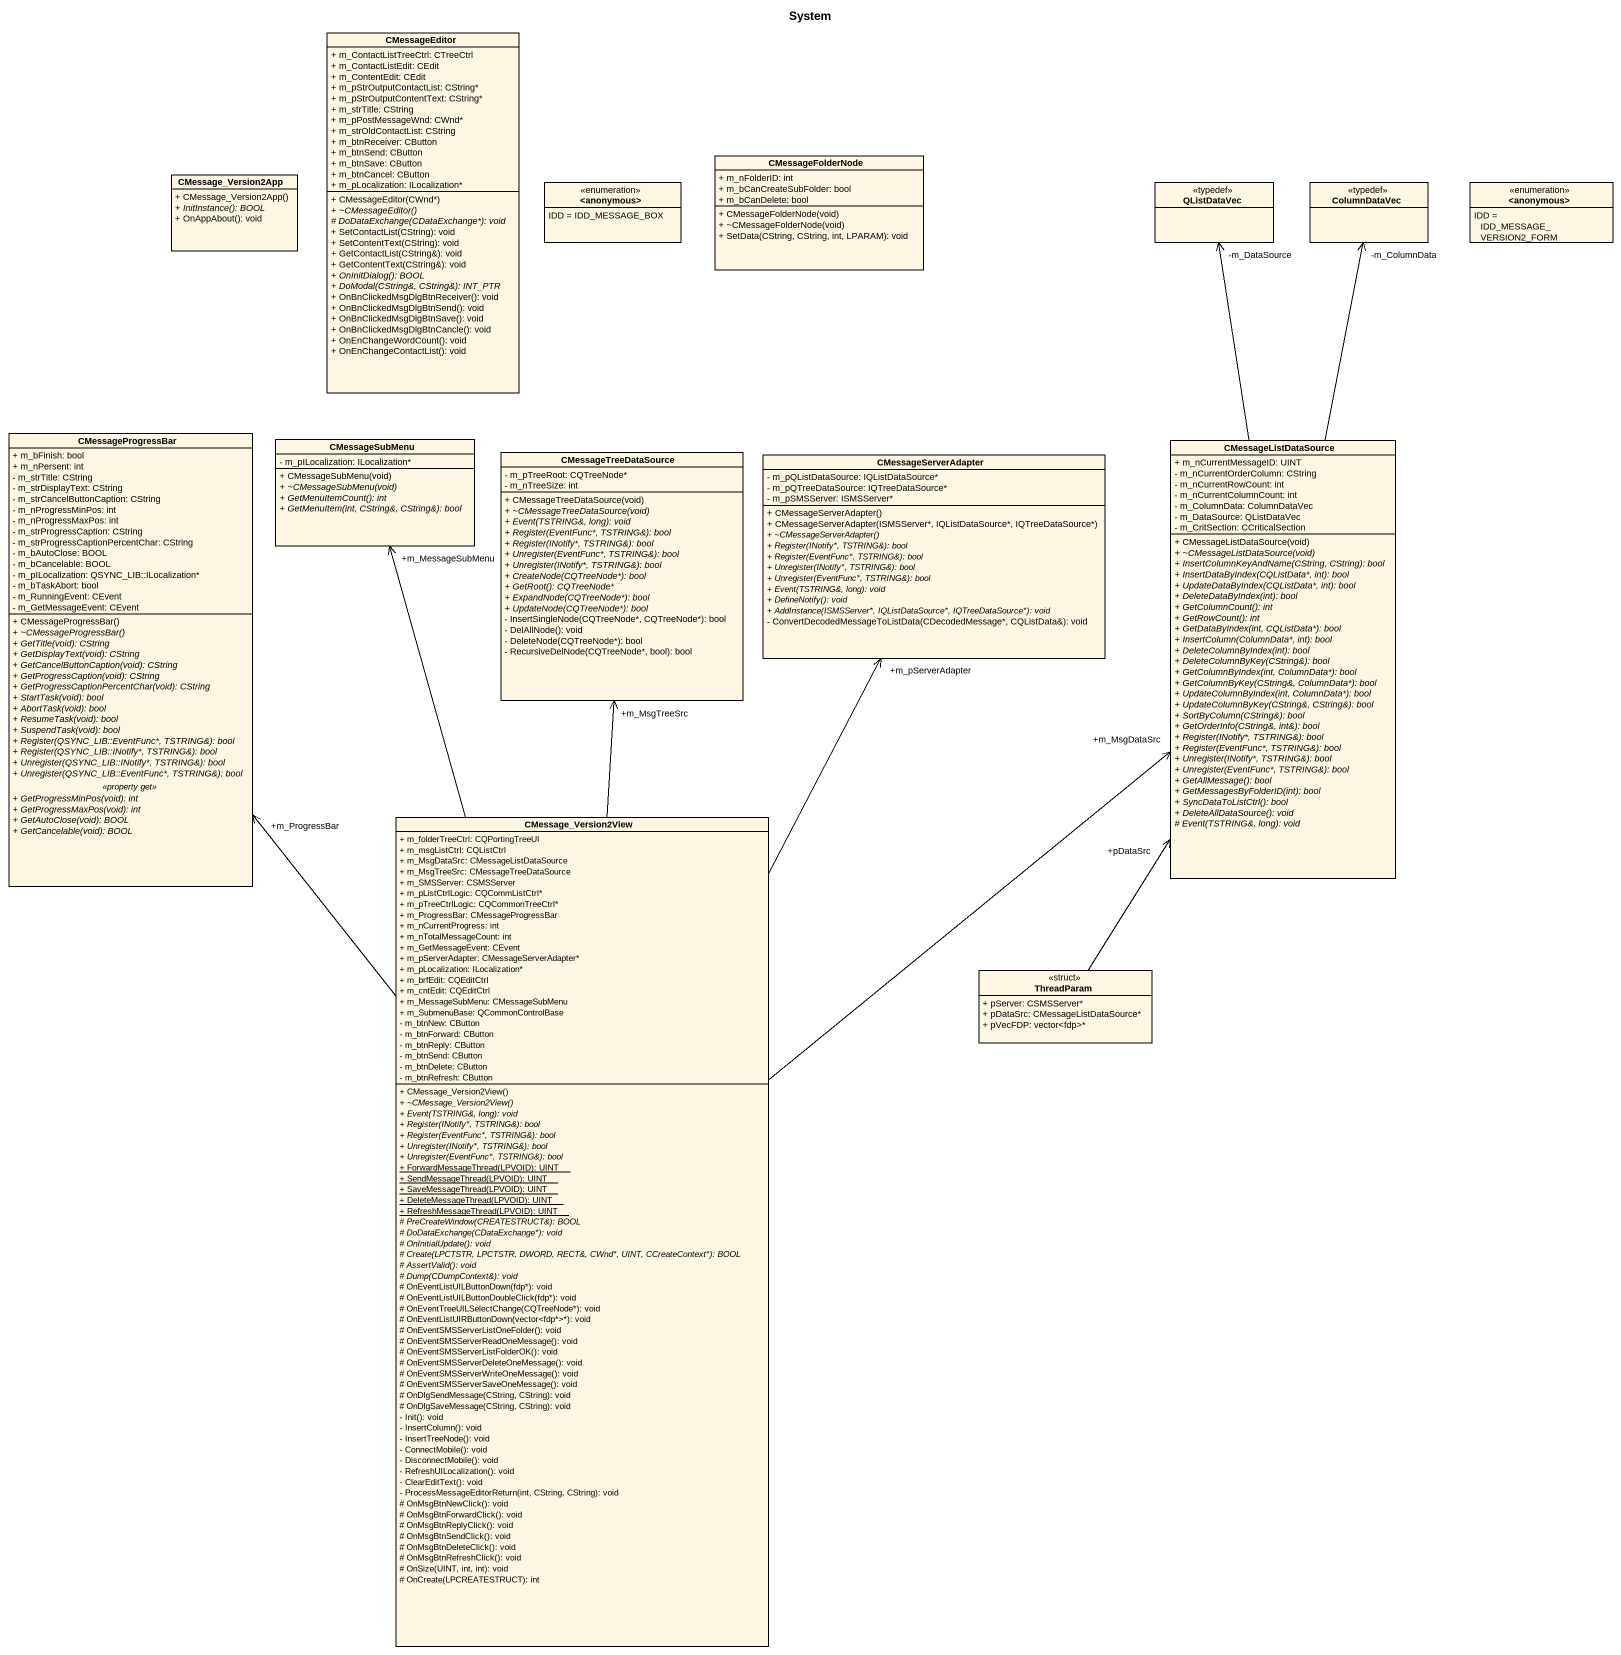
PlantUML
@startuml
title System
hide circle
hide empty members
skinparam classAttributeIconSize 0
class CMessageEditor {
  + m_ContactListTreeCtrl: CTreeCtrl
  + m_ContactListEdit: CEdit
  + m_ContentEdit: CEdit
  + m_pStrOutputContactList: CString*
  + m_pStrOutputContentText: CString*
  + m_strTitle: CString
  + m_pPostMessageWnd: CWnd*
  + m_strOldContactList: CString
  + m_btnReceiver: CButton
  + m_btnSend: CButton
  + m_btnSave: CButton
  + m_btnCancel: CButton
  + m_pLocalization: ILocalization*
  + CMessageEditor(CWnd*)
  {abstract} + ~CMessageEditor()
  {abstract} # DoDataExchange(CDataExchange*): void
  + SetContactList(CString): void
  + SetContentText(CString): void
  + GetContactList(CString&): void
  + GetContentText(CString&): void
  {abstract} + OnInitDialog(): BOOL
  {abstract} + DoModal(CString&, CString&): INT_PTR
  + OnBnClickedMsgDlgBtnReceiver(): void
  + OnBnClickedMsgDlgBtnSend(): void
  + OnBnClickedMsgDlgBtnSave(): void
  + OnBnClickedMsgDlgBtnCancle(): void
  + OnEnChangeWordCount(): void
  + OnEnChangeContactList(): void
}
class CMessage_Version2App {
  + CMessage_Version2App()
  {abstract} + InitInstance(): BOOL
  + OnAppAbout(): void
}
class CMessageFolderNode {
  + m_nFolderID: int
  + m_bCanCreateSubFolder: bool
  + m_bCanDelete: bool
  + CMessageFolderNode(void)
  + ~CMessageFolderNode(void)
  + SetData(CString, CString, int, LPARAM): void
}
enum "<anonymous>" as anonymous {
  IDD = IDD_MESSAGE_BOX
}
class QListDataVec <<typedef>>
class ColumnDataVec <<typedef>>
enum "<anonymous>" as anonymous_2 {
  IDD = IDD_MESSAGE_VERSION2_FORM
}
class CMessageProgressBar {
  + m_bFinish: bool
  + m_nPersent: int
  - m_strTitle: CString
  - m_strDisplayText: CString
  - m_strCancelButtonCaption: CString
  - m_nProgressMinPos: int
  - m_nProgressMaxPos: int
  - m_strProgressCaption: CString
  - m_strProgressCaptionPercentChar: CString
  - m_bAutoClose: BOOL
  - m_bCancelable: BOOL
  - m_pILocalization: QSYNC_LIB::ILocalization*
  - m_bTaskAbort: bool
  - m_RunningEvent: CEvent
  - m_GetMessageEvent: CEvent
  --
  + CMessageProgressBar()
  {abstract} + ~CMessageProgressBar()
  {abstract} + GetTitle(void): CString
  {abstract} + GetDisplayText(void): CString
  {abstract} + GetCancelButtonCaption(void): CString
  {abstract} + GetProgressCaption(void): CString
  {abstract} + GetProgressCaptionPercentChar(void): CString
  {abstract} + StartTask(void): bool
  {abstract} + AbortTask(void): bool
  {abstract} + ResumeTask(void): bool
  {abstract} + SuspendTask(void): bool
  {abstract} + Register(QSYNC_LIB::EventFunc*, TSTRING&): bool
  {abstract} + Register(QSYNC_LIB::INotify*, TSTRING&): bool
  {abstract} + Unregister(QSYNC_LIB::INotify*, TSTRING&): bool
  {abstract} + Unregister(QSYNC_LIB::EventFunc*, TSTRING&): bool
  .. <<property get>> ..
  {abstract} + GetProgressMinPos(void): int
  {abstract} + GetProgressMaxPos(void): int
  {abstract} + GetAutoClose(void): BOOL
  {abstract} + GetCancelable(void): BOOL
}
class CMessageSubMenu {
  - m_pILocalization: ILocalization*
  + CMessageSubMenu(void)
  {abstract} + ~CMessageSubMenu(void)
  {abstract} + GetMenuItemCount(): int
  {abstract} + GetMenuItem(int, CString&, CString&): bool
}
class CMessageListDataSource {
  + m_nCurrentMessageID: UINT
  - m_nCurrentOrderColumn: CString
  - m_nCurrentRowCount: int
  - m_nCurrentColumnCount: int
  - m_ColumnData: ColumnDataVec
  - m_DataSource: QListDataVec
  - m_CritSection: CCriticalSection
  + CMessageListDataSource(void)
  {abstract} + ~CMessageListDataSource(void)
  {abstract} + InsertColumnKeyAndName(CString, CString): bool
  {abstract} + InsertDataByIndex(CQListData*, int): bool
  {abstract} + UpdateDataByIndex(CQListData*, int): bool
  {abstract} + DeleteDataByIndex(int): bool
  {abstract} + GetColumnCount(): int
  {abstract} + GetRowCount(): int
  {abstract} + GetDataByIndex(int, CQListData*): bool
  {abstract} + InsertColumn(ColumnData*, int): bool
  {abstract} + DeleteColumnByIndex(int): bool
  {abstract} + DeleteColumnByKey(CString&): bool
  {abstract} + GetColumnByIndex(int, ColumnData*): bool
  {abstract} + GetColumnByKey(CString&, ColumnData*): bool
  {abstract} + UpdateColumnByIndex(int, ColumnData*): bool
  {abstract} + UpdateColumnByKey(CString&, CString&): bool
  {abstract} + SortByColumn(CString&): bool
  {abstract} + GetOrderInfo(CString&, int&): bool
  {abstract} + Register(INotify*, TSTRING&): bool
  {abstract} + Register(EventFunc*, TSTRING&): bool
  {abstract} + Unregister(INotify*, TSTRING&): bool
  {abstract} + Unregister(EventFunc*, TSTRING&): bool
  {abstract} + GetAllMessage(): bool
  {abstract} + GetMessagesByFolderID(int): bool
  {abstract} + SyncDataToListCtrl(): bool
  {abstract} + DeleteAllDataSource(): void
  {abstract} # Event(TSTRING&, long): void
}
class CMessageTreeDataSource {
  - m_pTreeRoot: CQTreeNode*
  - m_nTreeSize: int
  + CMessageTreeDataSource(void)
  {abstract} + ~CMessageTreeDataSource(void)
  {abstract} + Event(TSTRING&, long): void
  {abstract} + Register(EventFunc*, TSTRING&): bool
  {abstract} + Register(INotify*, TSTRING&): bool
  {abstract} + Unregister(EventFunc*, TSTRING&): bool
  {abstract} + Unregister(INotify*, TSTRING&): bool
  {abstract} + CreateNode(CQTreeNode*): bool
  {abstract} + GetRoot(): CQTreeNode*
  {abstract} + ExpandNode(CQTreeNode*): bool
  {abstract} + UpdateNode(CQTreeNode*): bool
  - InsertSingleNode(CQTreeNode*, CQTreeNode*): bool
  - DelAllNode(): void
  - DeleteNode(CQTreeNode*): bool
  - RecursiveDelNode(CQTreeNode*, bool): bool
}
class CMessageServerAdapter {
  - m_pQListDataSource: IQListDataSource*
  - m_pQTreeDataSource: IQTreeDataSource*
  - m_pSMSServer: ISMSServer*
  + CMessageServerAdapter()
  + CMessageServerAdapter(ISMSServer*, IQListDataSource*, IQTreeDataSource*)
  {abstract} + ~CMessageServerAdapter()
  {abstract} + Register(INotify*, TSTRING&): bool
  {abstract} + Register(EventFunc*, TSTRING&): bool
  {abstract} + Unregister(INotify*, TSTRING&): bool
  {abstract} + Unregister(EventFunc*, TSTRING&): bool
  {abstract} + Event(TSTRING&, long): void
  {abstract} + DefineNotify(): void
  {abstract} + AddInstance(ISMSServer*, IQListDataSource*, IQTreeDataSource*): void
  - ConvertDecodedMessageToListData(CDecodedMessage*, CQListData&): void
}
class CMessage_Version2View {
  + m_folderTreeCtrl: CQPortingTreeUI
  + m_msgListCtrl: CQListCtrl
  + m_MsgDataSrc: CMessageListDataSource
  + m_MsgTreeSrc: CMessageTreeDataSource
  + m_SMSServer: CSMSServer
  + m_pListCtrlLogic: CQCommListCtrl*
  + m_pTreeCtrlLogic: CQCommonTreeCtrl*
  + m_ProgressBar: CMessageProgressBar
  + m_nCurrentProgress: int
  + m_nTotalMessageCount: int
  + m_GetMessageEvent: CEvent
  + m_pServerAdapter: CMessageServerAdapter*
  + m_pLocalization: ILocalization*
  + m_brfEdit: CQEditCtrl
  + m_cntEdit: CQEditCtrl
  + m_MessageSubMenu: CMessageSubMenu
  + m_SubmenuBase: QCommonControlBase
  - m_btnNew: CButton
  - m_btnForward: CButton
  - m_btnReply: CButton
  - m_btnSend: CButton
  - m_btnDelete: CButton
  - m_btnRefresh: CButton
  + CMessage_Version2View()
  {abstract} + ~CMessage_Version2View()
  {abstract} + Event(TSTRING&, long): void
  {abstract} + Register(INotify*, TSTRING&): bool
  {abstract} + Register(EventFunc*, TSTRING&): bool
  {abstract} + Unregister(INotify*, TSTRING&): bool
  {abstract} + Unregister(EventFunc*, TSTRING&): bool
  {static} + ForwardMessageThread(LPVOID): UINT
  {static} + SendMessageThread(LPVOID): UINT
  {static} + SaveMessageThread(LPVOID): UINT
  {static} + DeleteMessageThread(LPVOID): UINT
  {static} + RefreshMessageThread(LPVOID): UINT
  {abstract} # PreCreateWindow(CREATESTRUCT&): BOOL
  {abstract} # DoDataExchange(CDataExchange*): void
  {abstract} # OnInitialUpdate(): void
  {abstract} # Create(LPCTSTR, LPCTSTR, DWORD, RECT&, CWnd*, UINT, CCreateContext*): BOOL
  {abstract} # AssertValid(): void
  {abstract} # Dump(CDumpContext&): void
  # OnEventListUILButtonDown(fdp*): void
  # OnEventListUILButtonDoubleClick(fdp*): void
  # OnEventTreeUILSelectChange(CQTreeNode*): void
  # OnEventListUIRButtonDown(vector<fdp*>*): void
  # OnEventSMSServerListOneFolder(): void
  # OnEventSMSServerReadOneMessage(): void
  # OnEventSMSServerListFolderOK(): void
  # OnEventSMSServerDeleteOneMessage(): void
  # OnEventSMSServerWriteOneMessage(): void
  # OnEventSMSServerSaveOneMessage(): void
  # OnDlgSendMessage(CString, CString): void
  # OnDlgSaveMessage(CString, CString): void
  - Init(): void
  - InsertColumn(): void
  - InsertTreeNode(): void
  - ConnectMobile(): void
  - DisconnectMobile(): void
  - RefreshUILocalization(): void
  - ClearEditText(): void
  - ProcessMessageEditorReturn(int, CString, CString): void
  # OnMsgBtnNewClick(): void
  # OnMsgBtnForwardClick(): void
  # OnMsgBtnReplyClick(): void
  # OnMsgBtnSendClick(): void
  # OnMsgBtnDeleteClick(): void
  # OnMsgBtnRefreshClick(): void
  # OnSize(UINT, int, int): void
  # OnCreate(LPCREATESTRUCT): int
}
class ThreadParam <<struct>> {
  + pServer: CSMSServer*
  + pDataSrc: CMessageListDataSource*
  + pVecFDP: vector<fdp>*
}
CMessageListDataSource -up-> "-m_DataSource" QListDataVec
CMessageListDataSource -up-> "-m_ColumnData" ColumnDataVec
CMessage_Version2View -up-> "+m_ProgressBar" CMessageProgressBar
CMessage_Version2View -up-> "+m_MessageSubMenu" CMessageSubMenu
CMessage_Version2View -up-> "+m_MsgDataSrc" CMessageListDataSource
CMessage_Version2View -up-> "+m_MsgTreeSrc" CMessageTreeDataSource
CMessage_Version2View -up-> "+m_pServerAdapter" CMessageServerAdapter
ThreadParam -up-> "+pDataSrc" CMessageListDataSource
@enduml
